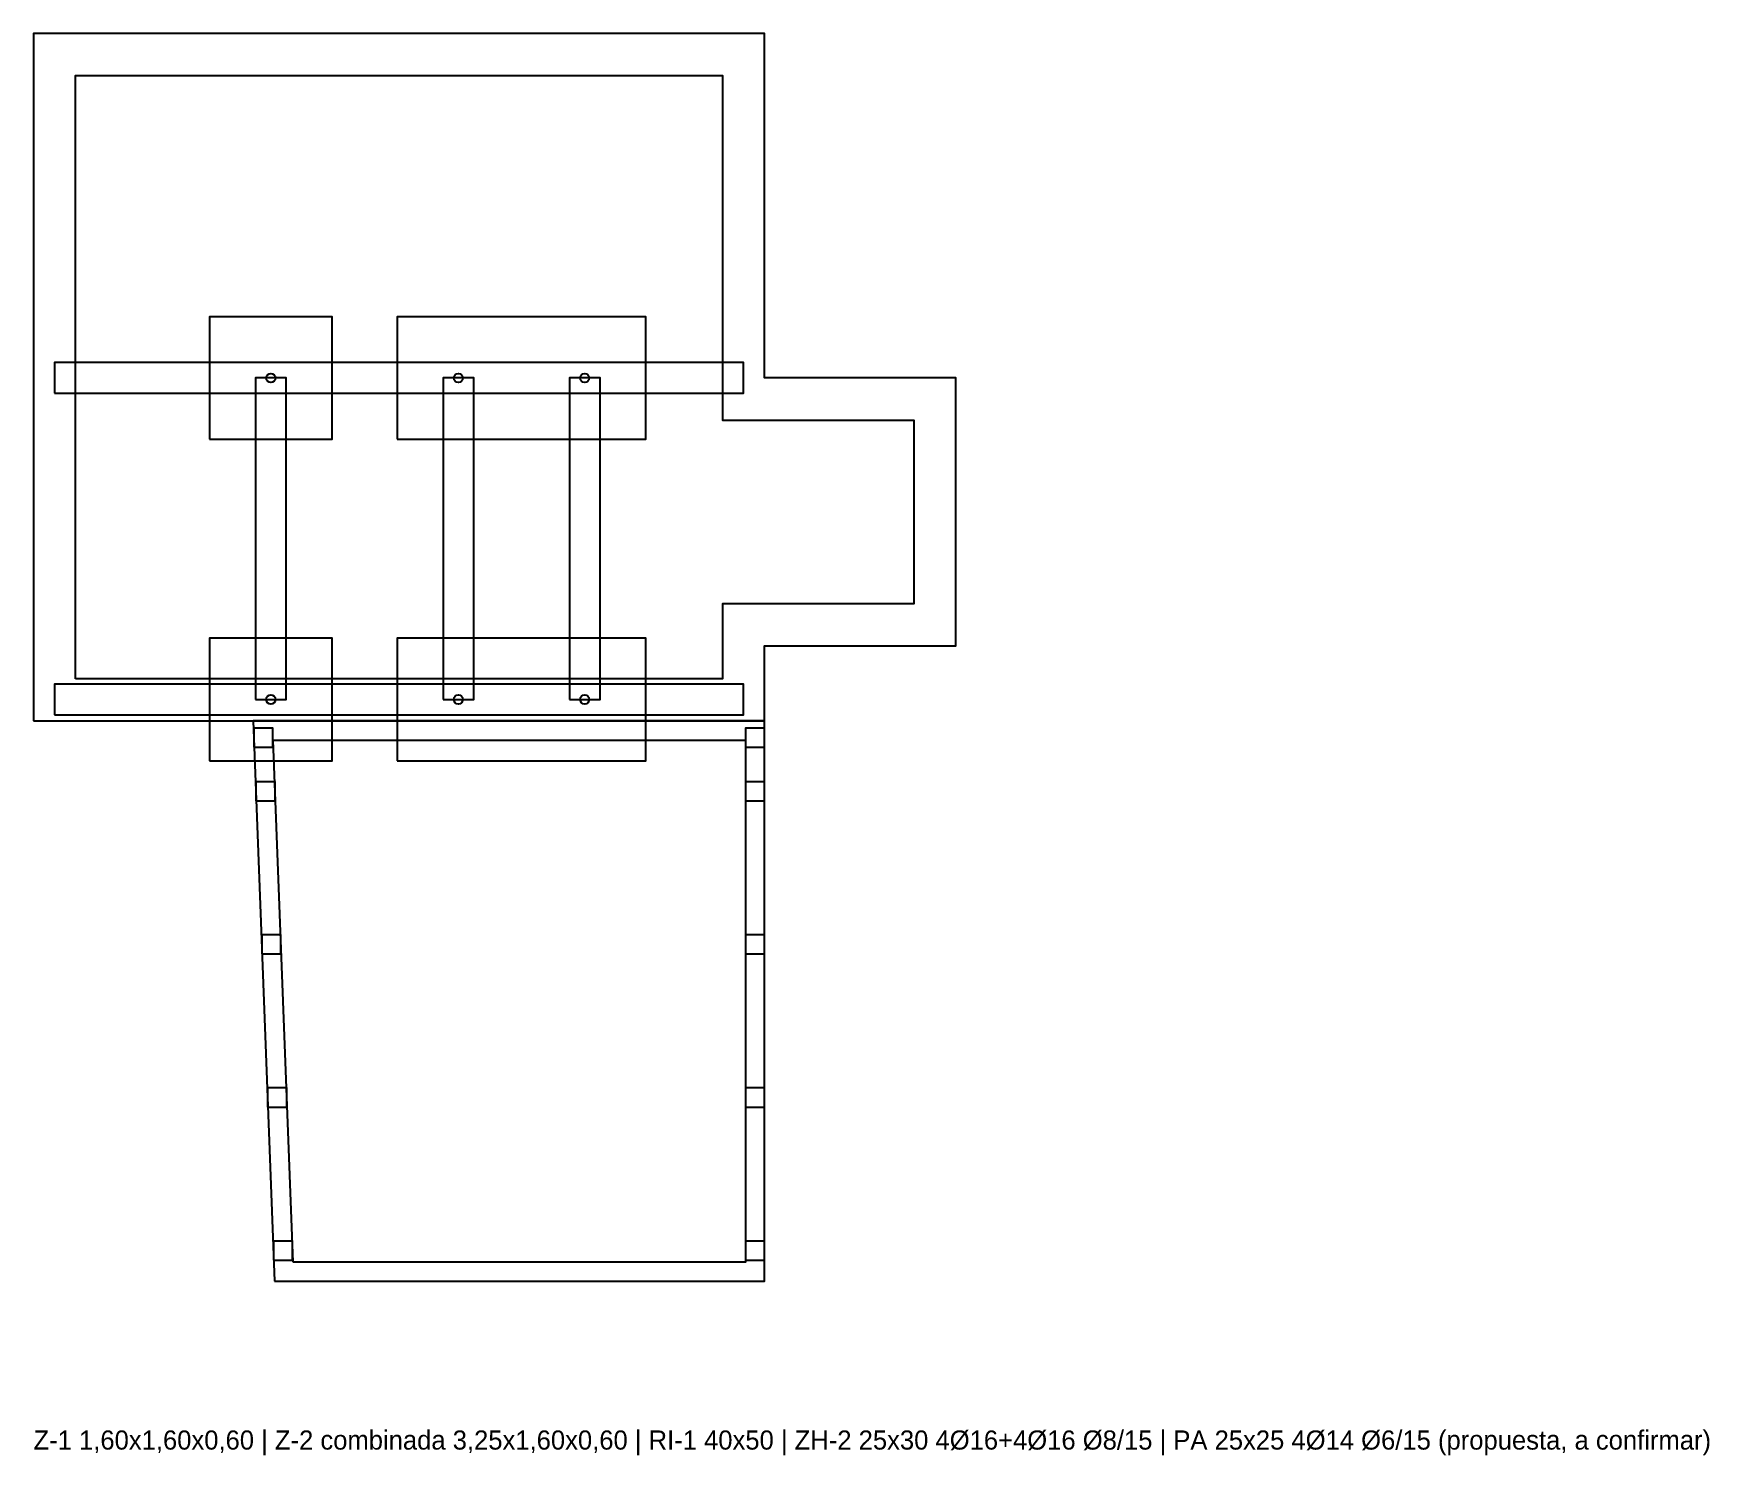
# Model space of a CAD drawing. Header units: metres. Extents: x 0 to 21.9, y -2.3 to 16.3.
import ezdxf

# ---------------------------------------------------------------- set-up
doc = ezdxf.new("R2010")
doc.units = ezdxf.units.M
for name, color, linetype in [('MUROS', 8, 'Continuous'), ('PILARES', 2, 'Continuous'), ('PILARES_ATADO', 3, 'Continuous'), ('RIOSTRAS', 6, 'Continuous'), ('TEXTO', 7, 'Continuous'), ('ZAPATAS', 5, 'Continuous')]:
    doc.layers.add(name, color=color, linetype=linetype)

msp = doc.modelspace()

# ---------------------------------------------------------------- linework, layer by layer
at = {"layer": 'MUROS'}
for points in [[(0, 7.32), (9.55, 7.32), (9.55, 8.3), (12.05, 8.3), (12.05, 11.8), (9.55, 11.8), (9.55, 16.3), (0, 16.3), (0, 7.32)], [(0.55, 7.87), (0.55, 15.75), (9, 15.75), (9, 11.25), (11.5, 11.25), (11.5, 8.85), (9, 8.85), (9, 7.87), (0.55, 7.87)], [(3.15, 0), (9.55, 0), (9.55, 7.32), (2.87, 7.32), (3.15, 0)], [(3.391, 0.25), (3.13, 7.07), (9.3, 7.07), (9.3, 0.25), (3.391, 0.25)]]:
    msp.add_lwpolyline(points, close=True, dxfattribs=at)
at = {"layer": 'PILARES'}
for centre in [(3.1, 11.8), (5.55, 11.8), (7.2, 11.8), (3.1, 7.6), (5.55, 7.6), (7.2, 7.6)]:
    msp.add_circle(centre, 0.06, dxfattribs=at)
at = {"layer": 'PILARES_ATADO'}
for points in [[(2.878, 6.975), (3.128, 6.975), (3.128, 7.225), (2.878, 7.225)], [(9.3, 6.975), (9.55, 6.975), (9.55, 7.225), (9.3, 7.225)], [(2.905, 6.275), (3.155, 6.275), (3.155, 6.525), (2.905, 6.525)], [(9.3, 6.275), (9.55, 6.275), (9.55, 6.525), (9.3, 6.525)], [(2.982, 4.275), (3.232, 4.275), (3.232, 4.525), (2.982, 4.525)], [(9.3, 4.275), (9.55, 4.275), (9.55, 4.525), (9.3, 4.525)], [(3.058, 2.275), (3.308, 2.275), (3.308, 2.525), (3.058, 2.525)], [(9.3, 2.275), (9.55, 2.275), (9.55, 2.525), (9.3, 2.525)], [(3.135, 0.275), (3.385, 0.275), (3.385, 0.525), (3.135, 0.525)], [(9.3, 0.275), (9.55, 0.275), (9.55, 0.525), (9.3, 0.525)]]:
    msp.add_lwpolyline(points, close=True, dxfattribs=at)
at = {"layer": 'RIOSTRAS'}
for points in [[(0.275, 11.6), (9.275, 11.6), (9.275, 12), (0.275, 12)], [(2.9, 7.6), (3.3, 7.6), (3.3, 11.8), (2.9, 11.8)], [(5.35, 7.6), (5.75, 7.6), (5.75, 11.8), (5.35, 11.8)], [(7, 7.6), (7.4, 7.6), (7.4, 11.8), (7, 11.8)], [(0.275, 7.4), (9.275, 7.4), (9.275, 7.8), (0.275, 7.8)]]:
    msp.add_lwpolyline(points, close=True, dxfattribs=at)
at = {"layer": 'ZAPATAS'}
for points in [[(2.3, 11), (3.9, 11), (3.9, 12.6), (2.3, 12.6)], [(4.75, 11), (8, 11), (8, 12.6), (4.75, 12.6)], [(2.3, 6.8), (3.9, 6.8), (3.9, 8.4), (2.3, 8.4)], [(4.75, 6.8), (8, 6.8), (8, 8.4), (4.75, 8.4)]]:
    msp.add_lwpolyline(points, close=True, dxfattribs=at)

# ---------------------------------------------------------------- texts
at = {"layer": 'TEXTO'}
msp.add_text('Z-1 1,60x1,60x0,60 | Z-2 combinada 3,25x1,60x0,60 | RI-1 40x50 | ZH-2 25x30 4Ø16+4Ø16 Ø8/15 | PA 25x25 4Ø14 Ø6/15 (propuesta, a confirmar)', height=0.25, dxfattribs=at).set_placement((0, -2.2))

doc.saveas('drawing.dxf')
